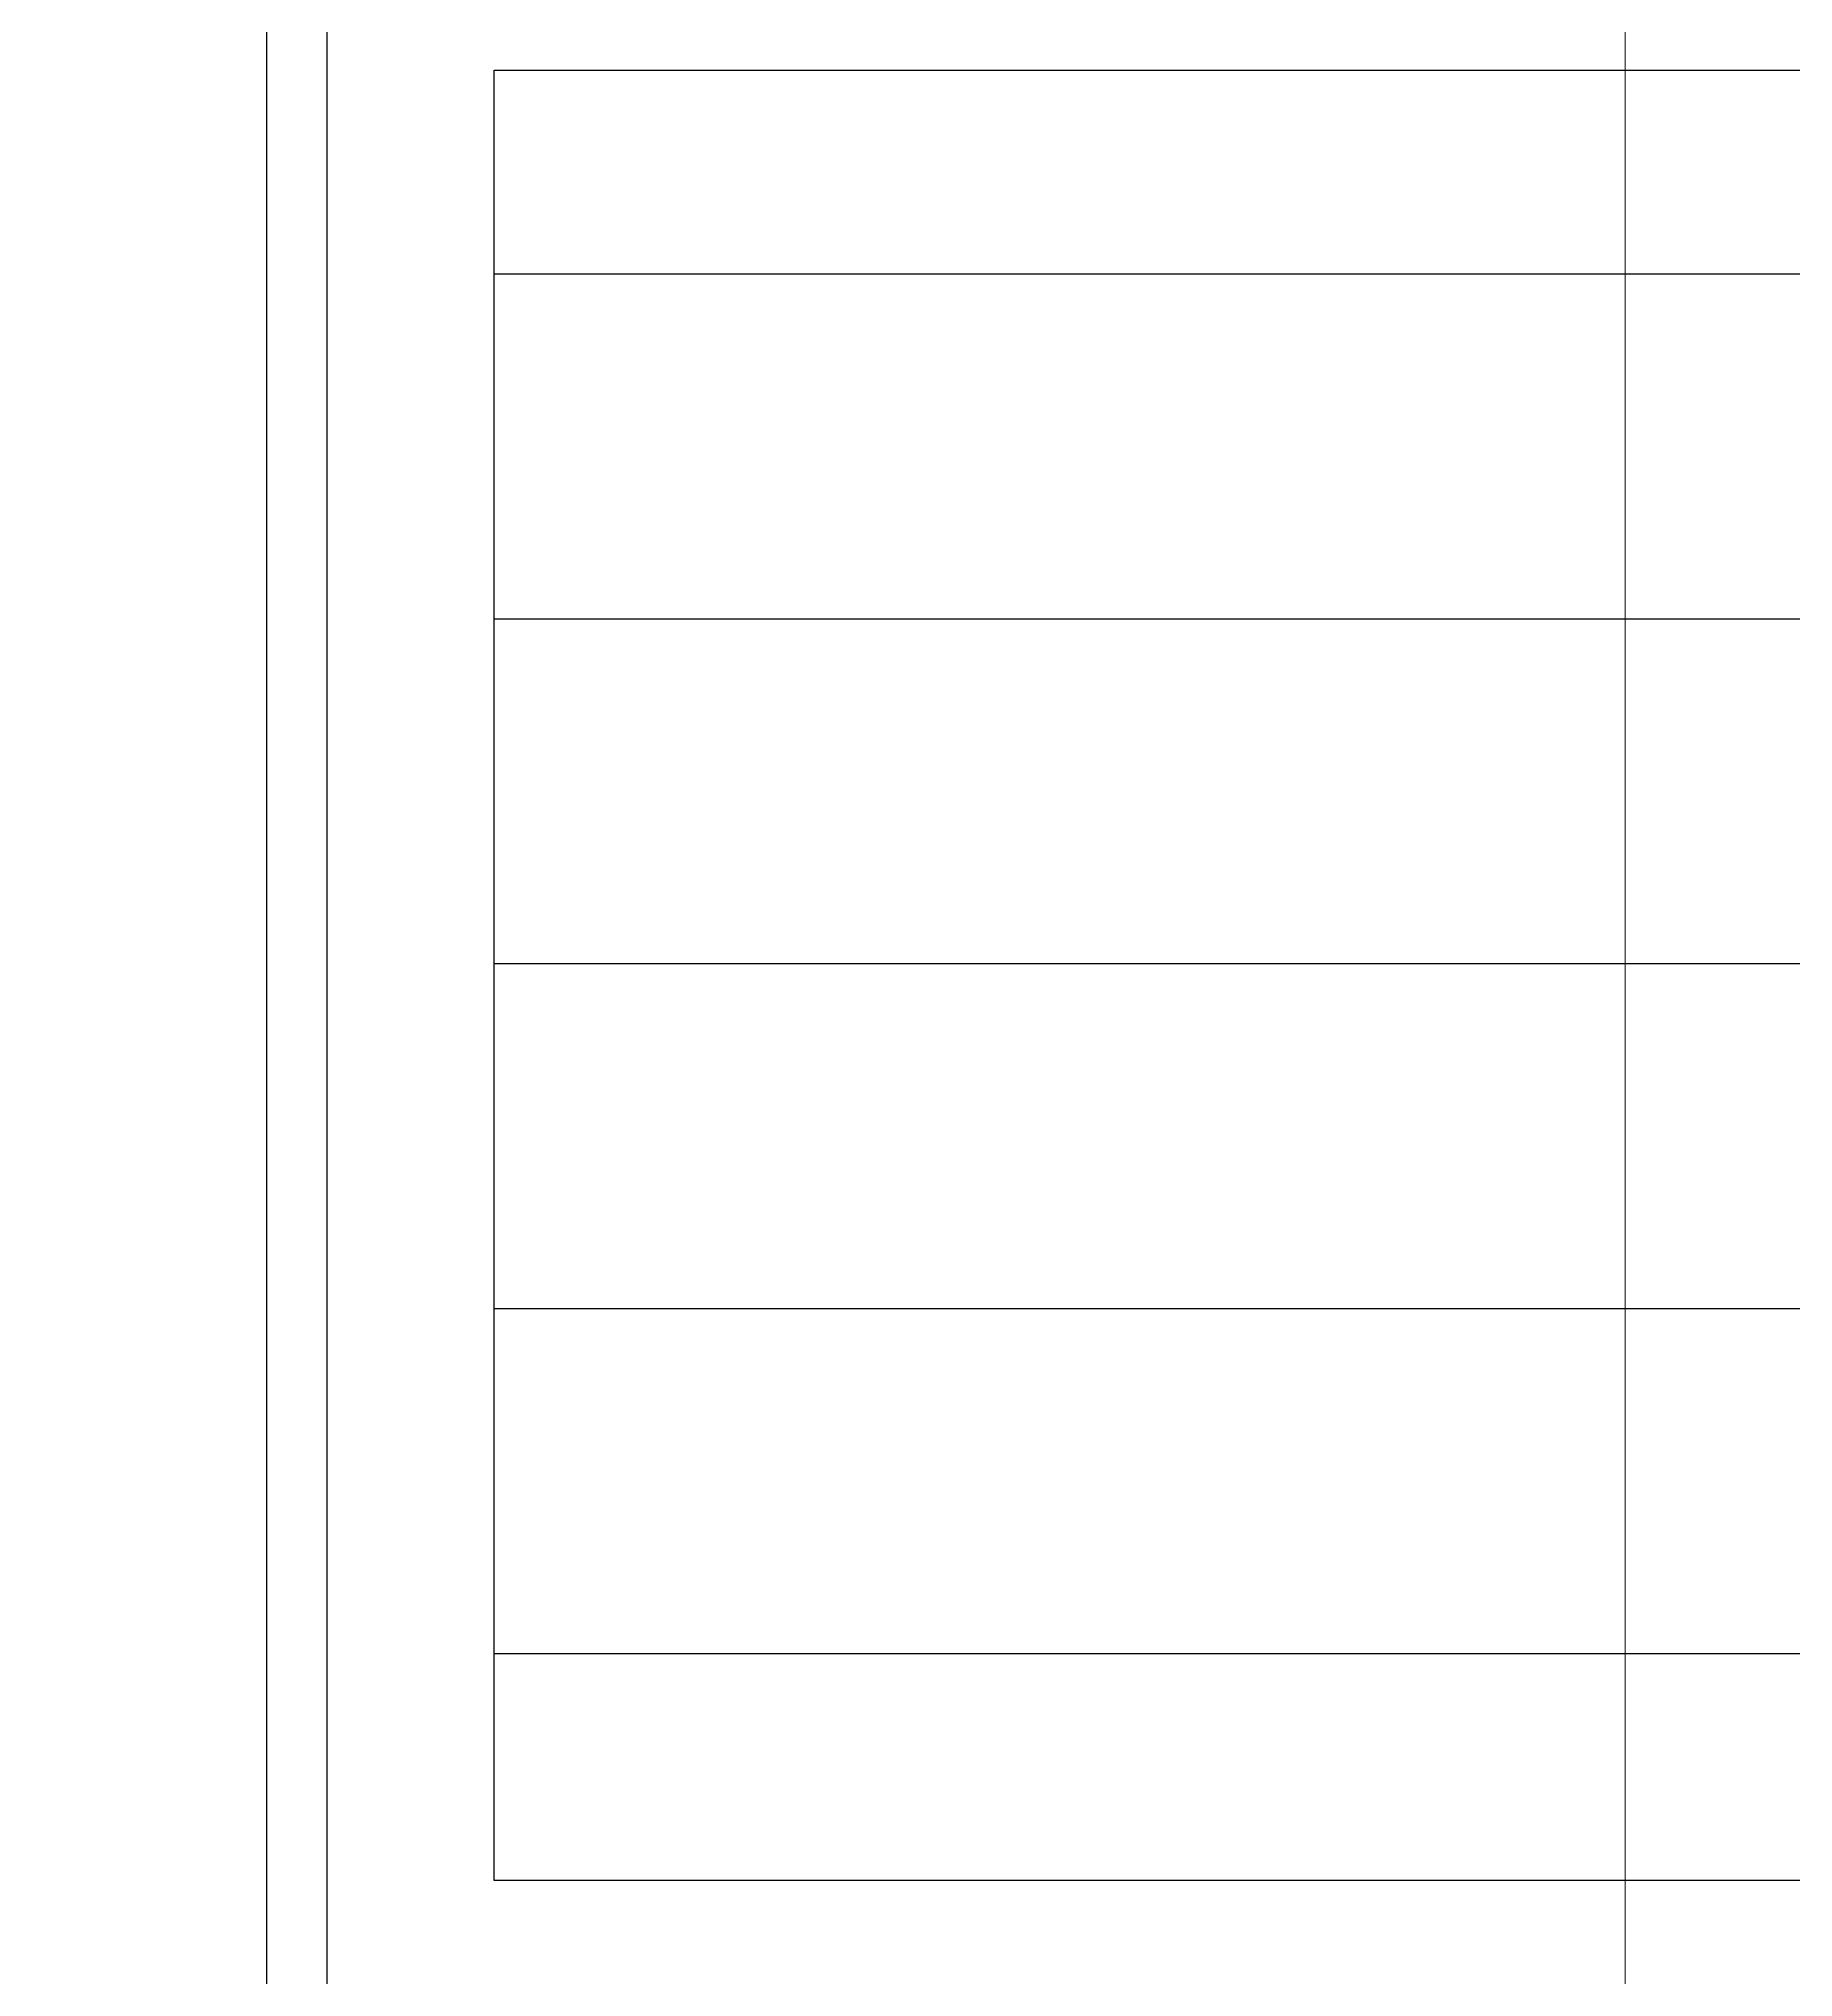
# Model space of a CAD drawing. Header units: millimetres. Extents: x 1734 to 22014, y 983 to 3953.
# Drawn here: x 19601.14 to 19630.21, y 2175.77 to 2207.89 of the extents above; entities that cross this region are included whole.
import ezdxf

# ---------------------------------------------------------------- set-up
doc = ezdxf.new("R2010")
doc.units = ezdxf.units.MM
for name, color, linetype in [('DIM_facade', 8, 'Continuous'), ('SURVEY_ hatch', 8, 'Continuous'), ('SURVEY_elevation', 1, 'Continuous')]:
    doc.layers.add(name, color=color, linetype=linetype)
doc.layers.add('LD_text', color=7, linetype='Continuous', lineweight=9)
doc.styles.add('TEXT 1-50', font='Arial Narrow.ttf', dxfattribs={"height": 0.125})
doc.dimstyles.new('DIM 1-50', dxfattribs={"dimtxt": 0.1, "dimasz": 0.05, "dimexe": 0.05, "dimexo": 0.05, "dimgap": 0.05, "dimtad": 1, "dimdec": 0, "dimlfac": 100, "dimzin": 0, "dimdsep": 46, "dimtxsty": 'TEXT 1-50', "dimblk": 'ARCHTICK', "dimcen": 0.09, "dimdle": 0.05, "dimse1": 1, "dimse2": 1, "dimclrd": 256, "dimclrt": 256, "dimadec": 0, "dimazin": 0, "dimtfac": 1, "dimtdec": 0, "dimtix": 1, "dimtmove": 2, "dimatfit": 3, "dimldrblk": 'arrow', "dimfxl": 0.05, "dimtolj": 1, "dimlwd": -1, "dimarcsym": 0})

# ---------------------------------------------------------------- blocks, each defined once
blk = doc.blocks.new('_ArchTick')
at = {"color": 0, "linetype": 'ByBlock', "const_width": 0.15}
blk.add_lwpolyline([(-0.5, -0.5), (0.5, 0.5)], dxfattribs=at)
blk = doc.blocks.new('*D108')
at = {"layer": 'DEFPOINTS', "color": 0, "transparency": 16777216}
for p in [(19537.429, 2224.116), (19606.77, 2224.116), (19606.77, 2174.116)]:
    blk.add_point(p, dxfattribs=at)
at = {"layer": 'DIM_facade', "transparency": 16777216}
blk.add_line((19537.429, 2174.066), (19537.429, 2224.166), dxfattribs=at)
at = {"layer": 'DIM_facade', "transparency": 16777216, "xscale": 0.05, "yscale": 0.05, "zscale": 0.05}
for p, rotation in [((19537.429, 2224.116), 90), ((19537.429, 2174.116), 270)]:
    blk.add_blockref('_ArchTick', p, dxfattribs=dict(at, rotation=rotation))
at = {"layer": 'DIM_facade', "transparency": 16777216, "insert": (19537.315, 2199.116), "char_height": 0.125, "attachment_point": 5, "rotation": 90, "style": 'TEXT 1-50'}
blk.add_mtext('\\A1;5000', dxfattribs=at)
blk = doc.blocks.new('arrow')
blk.add_lwpolyline([(-2, 0, 1, 0, 0), (0, 0, 0, 0, 0)], format="xyseb")

msp = doc.modelspace()

# ---------------------------------------------------------------- hatches: boundary and pattern name
at = {"layer": 'SURVEY_ hatch'}
h = msp.add_hatch(dxfattribs=at)
h.set_pattern_fill('ANSI31', color=144, scale=1.8, angle=29.9746, style=0)
h.set_pattern_definition([(180, (27714.011, 8336.1854), (1e-15, -5.715), [])])
h.paths.add_polyline_path([(19608.687, 2207.369), (20591.085, 2207.369), (20591.085, 2177.369), (19608.687, 2177.369)])

# ---------------------------------------------------------------- linework, layer by layer
at = {"layer": 'DIM_facade', "color": 144}
msp.add_lwpolyline([(19608.687, 2207.369), (20591.085, 2207.369), (20591.085, 2177.369), (19608.687, 2177.369)], close=True, dxfattribs=at)
at = {"layer": 'LD_text'}
msp.add_line((19627.426, 2122.867), (19627.427, 2399.877), dxfattribs=at)
at = {"layer": 'SURVEY_elevation', "color": 144}
for p, q in [((19604.913, 2224.116), (19604.913, 1814.116)), ((19605.913, 2224.116), (19605.913, 1814.116))]:
    msp.add_line(p, q, dxfattribs=at)
at = {"layer": 'SURVEY_elevation', "color": 144, "linetype": 'Continuous'}
msp.add_line((19605.913, 2224.116), (19605.913, 2174.116), dxfattribs=at)

# ---------------------------------------------------------------- dimensions: what is measured, and where the dimension line sits
at = {"layer": 'DIM_facade', "color": 144}
dim = msp.add_linear_dim(base=(19537.429, 2224.116), p1=(19606.77, 2174.116), p2=(19606.77, 2224.116), angle=90, dimstyle='DIM 1-50', override={"dimfxl": 0.0005, "dimarcsym": 2}, dxfattribs=at)
dim.commit()
dim.dimension.update_dxf_attribs({"geometry": '*D108', "text_midpoint": (19537.315, 2199.116)})

doc.saveas('drawing.dxf')
